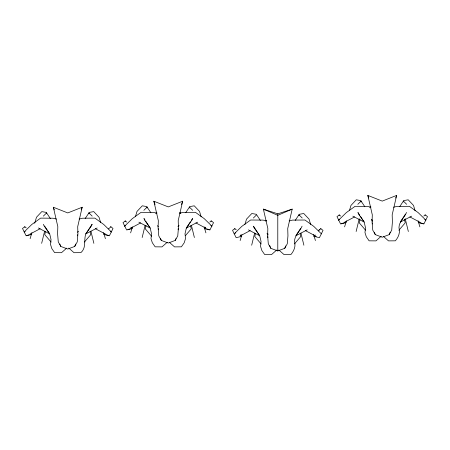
<?xml version="1.0" encoding="UTF-8"?>
<svg xmlns="http://www.w3.org/2000/svg" width="450" height="450" viewBox="0 0 450 450"><rect width="100%" height="100%" fill="white"/><g stroke="black" fill="none" stroke-linecap="round" stroke-linejoin="round"><path stroke-width="0.67" d="M77.664 235.811L77.664 234.692M178.172 229.798L178.172 228.673M277.785 250.931L277.785 213.834L263.374 209.121L267.846 228.549L267.621 235.806L268.307 243.833L270.832 248.333L277.785 250.931L284.732 248.333L287.263 243.833L287.949 235.806L287.724 228.549L292.196 209.121L277.785 213.834M88.926 213.773L89.049 212.445L93.741 211.624L99.034 217.254L100.631 222.615M189.433 207.956L189.557 206.634L194.248 205.813L199.547 211.438L201.139 216.799M298.946 215.662L299.076 214.335L303.767 213.514L309.06 219.144L310.652 224.499M403.402 201.949L403.526 200.627L408.218 199.8L413.516 205.431L415.108 210.791M45.411 231.739L44.769 234.658L51.131 242.072M146.053 225.304L145.277 228.842L151.644 236.261M255.431 233.629L254.796 236.542L261.157 243.962M360.022 219.296L359.246 222.834L365.614 230.248M82.176 207.231L77.698 226.665L77.929 233.921L77.237 241.942L74.711 246.448L67.759 249.047L60.812 246.448L58.281 241.942L57.594 233.921L57.825 226.665L53.348 207.231L67.759 212.929L82.176 207.231L81.208 209.863M182.683 201.212L178.206 220.646L178.436 227.903L177.75 235.924L175.219 240.429L168.272 243.028L161.319 240.429L158.794 235.924L158.102 227.903L158.333 220.646L153.855 201.212L168.272 206.91L182.683 201.212L181.474 204.502M396.652 195.407L392.175 214.841L392.406 222.097L391.719 230.119L389.188 234.624L382.241 237.223L375.289 234.624L372.763 230.119L372.071 222.097L372.302 214.841L367.824 195.407L382.241 201.105L396.652 195.407L395.685 198.039M41.653 243.338L44.606 231.199M142.161 237.527L145.114 225.382M251.674 245.227L254.627 233.083M356.13 231.514L359.246 218.7M30.116 238.691L31.905 232.661M34.695 223.284L36.484 217.254L41.782 211.624L46.474 212.445L46.598 213.773M130.624 232.875L132.418 226.845M135.399 216.799L136.997 211.438L142.29 205.813L146.981 206.634L147.105 207.956M240.137 240.576L241.931 234.546M244.918 224.499L246.51 219.144L251.803 213.514L256.494 214.335M344.593 226.868L346.387 220.838M349.571 210.122L350.966 205.431L356.259 199.8L360.951 200.627L361.074 201.949M302.079 226.17C299.902 231.48 294.531 235.243 294.525 241.481C295.92 246.218 294.058 250.954 290.908 254.531L284.051 254.593L278.831 249.986M406.536 212.462C404.359 217.772 398.987 221.535 398.976 227.768C400.376 232.509 398.509 237.246 395.359 240.823L388.507 240.879L383.282 236.278M74.711 246.448L75.696 244.018M175.219 240.429L175.956 238.607M284.732 248.333L285.716 245.908M389.188 234.624L390.173 232.2M315.017 236.149L313.796 236.323L319.416 237.696L323.044 230.338L320.501 228.527M178.346 226.755L179.021 225.585L177.891 226.401M318.639 230.889L319.326 229.753L320.996 228.729M190.367 221.861L186.334 228.077L185.006 233.775L185.535 238.573L184.208 242.775L181.389 246.831L174.538 246.887L169.312 242.286M191.469 220.162L192.566 218.469L192.071 219.876L186.334 228.077L197.651 222.176M300.617 228.431L295.847 235.778L307.164 229.877M405.439 214.155L400.303 222.069L411.621 216.169M85.157 218.571L88.92 212.901L92.177 216.129M185.664 212.754L189.428 207.09L192.69 210.319M295.183 220.455L298.941 214.791L302.203 218.019M399.634 206.747L403.397 201.077L406.654 204.311M108.456 228.904L110.976 226.845L113.023 228.448L109.395 235.811L103.776 234.439L104.996 234.259M204.756 228.274L205.599 227.233M314.274 235.974L315.113 234.934M318.482 230.788L319.326 229.753M84.386 242.072L90.754 234.658L90.112 231.739M185.349 235.727L191.261 228.842L190.62 225.928M294.412 243.962L300.774 236.542L300.139 233.629M398.869 230.248L405.231 222.834L404.454 219.296M43.346 216.129L46.603 212.901L50.366 218.571M143.854 210.319L147.111 207.09L150.874 212.754M253.367 218.019L256.629 214.791L260.387 220.455M357.823 204.311L361.08 201.077L364.843 206.747M66.718 248.096L61.492 252.703L54.641 252.647L51.823 248.591L50.496 244.389L51.024 239.591L49.697 233.893L44.561 225.979M167.226 242.286L162.006 246.887L155.149 246.831L152.331 242.775L151.003 238.573L151.532 233.775L150.204 228.077L145.806 221.293M276.739 249.986L271.519 254.593L264.662 254.531L261.844 250.476L260.516 246.274L261.045 241.481L259.718 235.778L253.485 226.17L253.98 227.576L259.718 235.778L248.4 229.877M381.195 236.278L375.975 240.879L369.118 240.823L366.3 236.768L364.973 232.566L365.501 227.768L364.174 222.069L360.506 216.416M25.048 226.637L22.5 228.448L26.128 235.811L31.747 234.439L30.527 234.259M125.556 220.826L123.008 222.638L126.636 229.995L132.255 228.623L131.034 228.448M235.069 228.527L232.526 230.338L236.154 237.696L241.774 236.323M339.525 214.819L336.977 216.63L340.605 223.987L346.224 222.615M77.383 232.211L78.514 231.401M25.217 231.283L24.081 232.02L31.804 224.46L40.59 218.126L53.094 218.222L56.424 219.054M125.724 225.467L124.588 226.204L132.311 218.649L141.097 212.31L153.602 212.406L156.938 213.238M235.806 232.802L234.107 233.904L241.83 226.35L250.616 220.011L263.115 220.106L266.451 220.939M339.694 219.459L338.558 220.196L346.281 212.642L355.067 206.303L367.571 206.398L370.907 207.231M209.807 222.053L211.483 221.029L213.531 222.638L209.903 229.995L204.283 228.623L205.504 228.448M423.776 216.045L425.452 215.021L427.5 216.63L423.872 223.987L418.252 222.615L419.473 222.441M155.717 213.317L156.864 212.642M265.236 221.018L266.377 220.343M369.686 207.309L370.834 206.634M29.987 234.096L40.117 228.741M130.494 228.285L140.625 222.924M240.013 235.986L250.138 230.625M344.464 222.278L354.594 216.917M97.144 227.987L85.826 233.893C83.514 240.182 86.692 247.596 80.882 252.647L74.025 252.703L68.805 248.096M292.196 209.121L277.785 215.325L263.374 209.121L264.437 210.026M26.696 235.541L29.284 234.726M127.851 229.523L129.791 228.915M341.173 223.718L345.701 222.294M79.093 219.054L82.429 218.222L94.933 218.126L103.719 224.46L111.442 232.02L110.306 231.283M179.606 213.238L182.936 212.406L195.441 212.31L204.227 218.649L211.95 226.204L210.814 225.467M289.119 220.939L292.455 220.106L304.954 220.011L313.74 226.35L321.463 233.904M393.576 207.231L396.906 206.398L409.41 206.303L418.196 212.642L425.919 220.196L424.783 219.459M418.776 222.294L423.304 223.718M314.319 236.002L316.26 236.616M206.747 228.915L209.334 229.725M106.239 234.726L108.827 235.541M424.952 214.819L425.452 215.021M210.982 220.826L211.483 221.029M110.475 226.637L110.976 226.845M352.856 216.169L364.174 222.069L358.436 213.868L357.941 212.462L359.775 215.286M138.887 222.176L150.204 228.077L144.467 219.876L143.972 218.469L145.074 220.162M38.379 227.987L49.697 233.893L43.959 225.692L43.464 224.28M409.882 216.917L420.013 222.278M305.432 230.625L315.557 235.986M195.913 222.924L206.044 228.285M95.406 228.741L105.536 234.096M179.674 212.642L180.821 213.317M339.024 215.021L340.701 216.045M234.568 228.729L236.244 229.753M125.055 221.029L126.731 222.053M24.547 226.845L26.224 227.869M372.617 220.393L371.486 219.578L372.504 221.327M268.166 234.101L267.03 233.291L268.048 235.035M240.452 234.934L241.296 235.974M130.939 227.233L131.782 228.274M157.517 225.585L158.197 226.755M374.304 232.2L375.289 234.624M269.606 245.301L270.832 248.333M160.583 238.607L161.319 240.429M59.828 244.018L60.812 246.448M367.824 195.407L368.792 198.039M153.855 201.212L155.064 204.502M53.348 207.231L54.315 209.863M418.095 220.838L419.884 226.868M313.639 234.546L315.428 240.576M204.126 226.845L205.914 232.875M103.612 232.661L105.407 238.691M405.231 218.7L408.347 231.514M300.938 233.083L303.891 245.227M191.424 225.382L194.377 237.527M90.917 231.199L93.87 243.338M372.336 222.868L372.336 223.993M267.885 236.576L267.885 237.701M158.366 228.673L158.366 229.798M92.059 224.28L91.564 225.692L85.826 233.893L92.059 224.28"/></g></svg>
